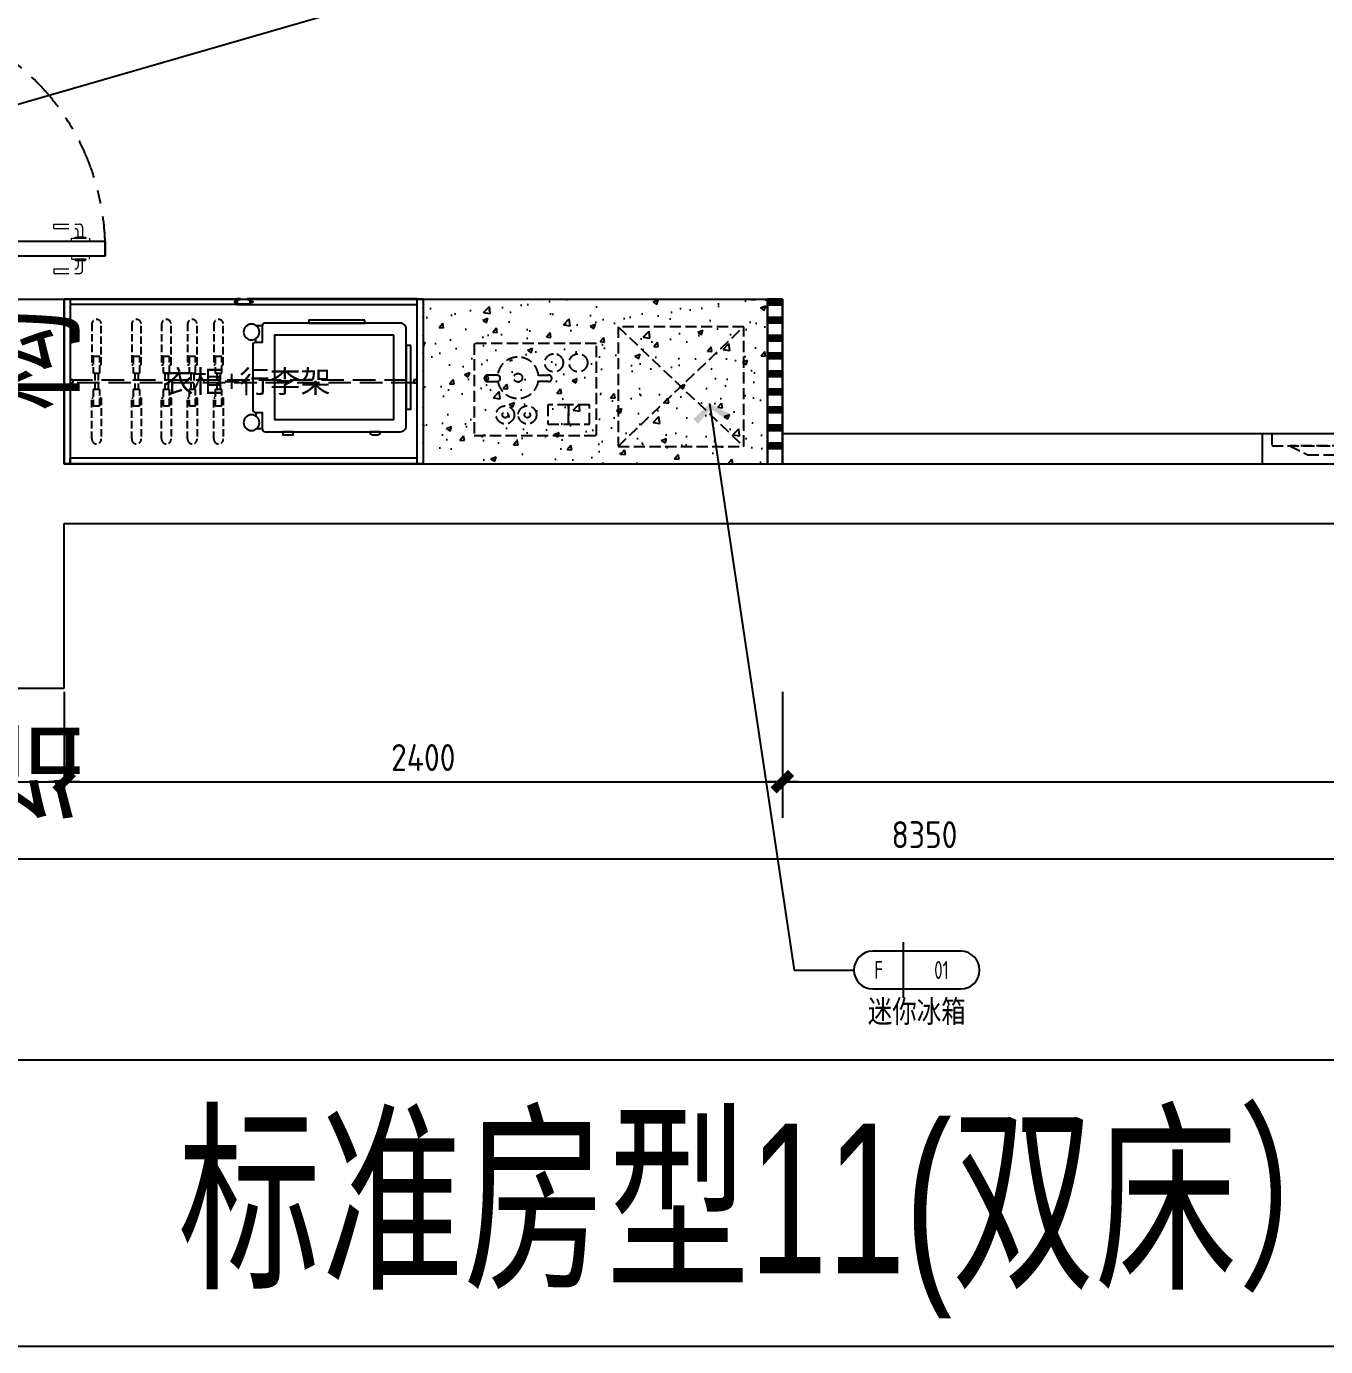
# Model space of a CAD drawing. Extents: x 220391 to 385981, y 332279 to 483868.
# Drawn here: x 259027 to 263369, y 443877 to 448288 of the extents above; entities that cross this region are included whole.
import ezdxf
from ezdxf.enums import TextEntityAlignment as Align

# ---------------------------------------------------------------- set-up
doc = ezdxf.new("R2010")
doc.units = 0
doc.header["$MEASUREMENT"] = 0
for name, pattern in [('DASH', [0.35, 0.25, -0.1]), ('DOM-虚线', [0.35, 0.25, -0.1]), ('DOM-门开启线', [0.666666, 0.333333, -0.111111, 0.111111, -0.111111]), ('家具平面底图$0$DASH', [0.35, 0.25, -0.1]), ('家具平面底图$0$DOM-虚线', [0.35, 0.25, -0.1])]:
    doc.linetypes.add(name, pattern=pattern)
for name, color, linetype in [('.', 252, 'Continuous'), ('0-索引文字', 50, 'Continuous'), ('A-门(0.18)-DOM', 60, 'Continuous'), ('A-门套(0.18)-DOM', 60, 'Continuous'), ('EL-造型看线-特细(0.07)-DOM', 8, 'Continuous'), ('F-固定家具(0.25)-DOM', 2, 'Continuous'), ('F-洁具-DOM', 1, 'Continuous'), ('F-活动家私(0.25)-DOM', 51, 'Continuous'), ('SH-文字', 50, 'Continuous'), ('墙体', 4, 'Continuous')]:
    doc.layers.add(name, color=color, linetype=linetype)
doc.styles.add('DOM-romans.shx', font='dim.shx')
doc.styles.add('HZ', font='txt', dxfattribs={"bigfont": 'hztxt'})
doc.styles.add('MtXpl_', font='')
doc.styles.add('st', font='', dxfattribs={"width": 0.7})
doc.styles.get('MtXpl_').set_extended_font_data('YouYuan')
doc.styles.get('st').set_extended_font_data('SimSun')
doc.dimstyles.new('DOM_DIM_1 80', dxfattribs={"dimscale": 60, "dimtxt": 1.5, "dimasz": 0.8, "dimexe": 2, "dimexo": 1.5, "dimgap": 0.6, "dimtad": 1, "dimdec": 0, "dimrnd": 5, "dimzin": 12, "dimdsep": 46, "dimtxsty": 'DOM-romans.shx', "dimblk": 'DOM_Dimension_Tick', "dimcen": 0.125, "dimclrd": 44, "dimclre": 44, "dimclrt": 50, "dimadec": 0, "dimazin": 0, "dimtfac": 1, "dimtdec": 0, "dimtix": 1, "dimtmove": 2, "dimatfit": 3, "dimldrblk": 'DOM_Leader_Arrow', "dimfxl": 0, "dimtvp": 1, "dimtolj": 1, "dimtzin": 0, "dimarcsym": 0})

# ---------------------------------------------------------------- blocks, each defined once
blk = doc.blocks.new('ehrhhh')
at = {"color": 0}
blk.add_line((292356.6, 467829.6), (315961.1, 467829.6), dxfattribs=at)
blk.add_lwpolyline([(292356.6, 474869.8), (315961.1, 474869.8), (315961.1, 466871.5), (292356.6, 466871.5)], close=True, dxfattribs=at)
blk = doc.blocks.new('家具平面底图$0$A$C24926126')
at = {"color": 250, "linetype": '家具平面底图$0$DOM-虚线', "ltscale": 100}
for p, q in [((-192.5, 15.9, 0.9), (-55, 15.9, 0.9)), ((-192.5, 15.9), (-55, 15.9)), ((-192.5, 15.9), (-55, 15.9)), ((-192.5, 15.9, 0.9), (-55, 15.9, 0.9)), ((-82.5, 11, 0.9), (-82.5, -11, 0.9)), ((-27.5, 11, 0.9), (-82.5, 11, 0.9)), ((-82.5, 11), (-82.5, -11)), ((-27.5, 11), (-82.5, 11)), ((-82.5, 11), (-82.5, -11)), ((-27.5, 11), (-82.5, 11)), ((-82.5, 11, 0.9), (-82.5, -11, 0.9)), ((-27.5, 11, 0.9), (-82.5, 11, 0.9)), ((-55, 15.9, 0.9), (-55, 11, 0.9)), ((-55, 15.9), (-55, 11)), ((-55, 15.9), (-55, 11)), ((-55, 15.9, 0.9), (-55, 11, 0.9)), ((-27.5, 5.5, 0.9), (-27.5, 11, 0.9)), ((-27.5, 5.5), (-27.5, 11)), ((-27.5, 5.5), (-27.5, 11)), ((-27.5, 5.5, 0.9), (-27.5, 11, 0.9)), ((-27.5, -5.5, 0.9), (-27.5, 5.5, 0.9)), ((-27.5, -5.5), (-27.5, 5.5)), ((27.5, 5.5), (-27.5, 5.5)), ((27.5, 5.5, 0.9), (-27.5, 5.5, 0.9)), ((-27.5, -5.5), (-27.5, 5.5)), ((27.5, 5.5), (-27.5, 5.5)), ((-27.5, -5.5, 0.9), (-27.5, 5.5, 0.9)), ((27.5, 5.5, 0.9), (-27.5, 5.5, 0.9)), ((82.5, 11, 0.9), (27.5, 11, 0.9)), ((82.5, 11), (27.5, 11)), ((27.5, 5.5), (27.5, 11)), ((27.5, 5.5, 0.9), (27.5, 11, 0.9)), ((27.5, 5.5), (27.5, 11)), ((27.5, 5.5, 0.9), (27.5, 11, 0.9)), ((27.5, 5.5), (27.5, -5.5)), ((27.5, 5.5, 0.9), (27.5, -5.5, 0.9)), ((27.5, 5.5), (27.5, -5.5)), ((27.5, 5.5, 0.9), (27.5, -5.5, 0.9)), ((55, 15.9, 0.9), (55, 11, 0.9)), ((192.5, 15.9, 0.9), (55, 15.9, 0.9)), ((55, 15.9), (55, 11)), ((192.5, 15.9), (55, 15.9)), ((82.5, -11, 0.9), (82.5, 11, 0.9)), ((82.5, -11), (82.5, 11)), ((-55, -15.8, 0.9), (-192.5, -15.8, 0.9)), ((-55, -15.8), (-192.5, -15.8)), ((-55, -15.8), (-192.5, -15.8)), ((-55, -15.8, 0.9), (-192.5, -15.8, 0.9)), ((-82.5, -11, 0.9), (-27.5, -11, 0.9)), ((-82.5, -11), (-27.5, -11)), ((-82.5, -11), (-27.5, -11)), ((-82.5, -11, 0.9), (-27.5, -11, 0.9)), ((-55, -11, 0.9), (-55, -15.8, 0.9)), ((-55, -11), (-55, -15.8)), ((-55, -11), (-55, -15.8)), ((-55, -11, 0.9), (-55, -15.8, 0.9)), ((-27.5, -11, 0.9), (-27.5, -5.5, 0.9)), ((-27.5, -11), (-27.5, -5.5)), ((27.5, -5.5), (-27.5, -5.5)), ((27.5, -5.5, 0.9), (-27.5, -5.5, 0.9)), ((-27.5, -11), (-27.5, -5.5)), ((27.5, -5.5), (-27.5, -5.5)), ((-27.5, -11, 0.9), (-27.5, -5.5, 0.9)), ((27.5, -5.5, 0.9), (-27.5, -5.5, 0.9)), ((27.5, -5.5), (27.5, -11)), ((27.5, -5.5, 0.9), (27.5, -11, 0.9)), ((27.5, -5.5), (27.5, -11)), ((27.5, -5.5, 0.9), (27.5, -11, 0.9)), ((27.5, -11, 0.9), (82.5, -11, 0.9)), ((27.5, -11), (82.5, -11)), ((55, -11, 0.9), (55, -15.8, 0.9)), ((55, -11), (55, -15.8)), ((55, -15.8, 0.9), (192.5, -15.8, 0.9)), ((55, -15.8), (192.5, -15.8))]:
    blk.add_line(p, q, dxfattribs=at)
blk.add_lwpolyline([(27.5, -11), (82.5, -11), (82.5, 11), (27.5, 11)], dxfattribs=at)
at = {"color": 250, "linetype": '家具平面底图$0$DOM-虚线', "ltscale": 100, "elevation": 0.9}
blk.add_lwpolyline([(27.5, -11), (82.5, -11), (82.5, 11), (27.5, 11)], dxfattribs=at)
at = {"color": 250, "linetype": '家具平面底图$0$DOM-虚线', "ltscale": 100}
blk.add_lwpolyline([(55, -11), (55, -15.8), (192.5, -15.8, 0.890447), (192.5, 15.9), (55, 15.9), (55, 11)], format="xyb", dxfattribs=at)
at = {"color": 250, "linetype": '家具平面底图$0$DOM-虚线', "ltscale": 100, "elevation": 0.9}
blk.add_lwpolyline([(55, -11), (55, -15.8), (192.5, -15.8, 0.890447), (192.5, 15.9), (55, 15.9), (55, 11)], format="xyb", dxfattribs=at)
at = {"color": 250, "linetype": '家具平面底图$0$DOM-虚线', "ltscale": 100}
for centre, start, end in [((-193.2, 0, 0.9), 87.4952, 272.5048), ((-193.2, 0), 87.4952, 272.5048), ((-193.2, 0), 87.4952, 272.5048), ((-193.2, 0, 0.9), 87.4952, 272.5048), ((190.7, 0, 0.9), 276.6333, 83.3667), ((190.7, 0), 276.6333, 83.3667)]:
    blk.add_arc(centre, 15.9, start, end, dxfattribs=at)
blk = doc.blocks.new('A$Ca7f8b2b1')
at = {"color": 8}
for p, q in [((-31.4, 171.6), (-12.9, 171.6)), ((-10, 117), (-10, 128.9)), ((-10, -117), (-10, -128.9)), ((-31.4, -171.6), (-12.9, -171.6))]:
    blk.add_line(p, q, dxfattribs=at)
for points in [[(0, 107), (0, -107, -0.414214), (-10, -117), (-31.4, -117), (-31.4, -171.6, -0.414214), (-41.4, -181.6), (-493.1, -181.6, -0.414214), (-513.1, -161.6), (-513.1, 161.6, -0.414214), (-493.1, 181.6), (-41.4, 181.6, -0.414214), (-31.4, 171.6), (-31.4, 117), (-10, 117, -0.414214)], [(-426.3, -181.6), (-391.6, -181.6), (-391.6, -182.6, -0.414214), (-401.6, -192.6), (-416.3, -192.6, -0.414214), (-426.3, -182.6)]]:
    blk.add_lwpolyline(points, format="xyb", close=True, dxfattribs=at)
for points in [[(-374.4, 191.4), (-187.8, 191.4), (-187.8, 181.6), (-374.4, 181.6)], [(-471.2, 141), (-72.5, 141), (-72.5, -141.1), (-471.2, -141.1)], [(-527.9, 106.1), (-513.1, 106.1), (-513.1, -106.1), (-527.9, -106.1)], [(-135.5, -181.6), (-100.8, -181.6), (-100.8, -192.6), (-135.5, -192.6)]]:
    blk.add_lwpolyline(points, close=True, dxfattribs=at)
for centre in [(4, 151.3), (4, -151.3)]:
    blk.add_circle(centre, 26.4, dxfattribs=at)
blk = doc.blocks.new('GFAGA')
at = {"layer": 'F-活动家私(0.25)-DOM', "color": 1, "linetype": 'DOM-虚线', "ltscale": 150}
for p, q in [((-420, 0), (0, 400)), ((-420, 400), (0, 0))]:
    blk.add_line(p, q, dxfattribs=at)
blk.add_lwpolyline([(-420, 0), (0, 0), (0, 400), (-420, 400)], close=True, dxfattribs=at)
blk = doc.blocks.new('A$Ce5e56844')
at = {"layer": 'A-门(0.18)-DOM'}
h = blk.add_hatch(dxfattribs=at)
h.set_pattern_fill('ANSI37', color=250, scale=8.333333, angle=270, style=0)
h.set_pattern_definition([(315, (42530.9236, 241286.5118), (0.7365695637, 0.7365695637), []), (45, (42530.9236, 241286.5118), (-0.7365695637, 0.7365695637), [])])
edge = h.paths.add_edge_path()
edge.add_line((-53.6, 863.9), (-54.5, 863.9))
edge.add_line((-54.5, 863.9), (-53.6, 864.8))
edge.add_arc((-53.8, 865), 0.208, 315, 495)
edge.add_line((-53.9, 865.1), (-55.1, 863.9))
edge.add_line((-55.1, 863.9), (-55.8, 863.9))
edge.add_line((-55.8, 863.9), (-54.9, 864.8))
edge.add_arc((-55, 865), 0.208, 315, 495)
edge.add_line((-55.2, 865.1), (-56.4, 863.9))
edge.add_line((-56.4, 863.9), (-57, 863.9))
edge.add_line((-57, 863.9), (-56.1, 864.8))
edge.add_arc((-56.3, 865), 0.208, 315, 495)
edge.add_line((-56.4, 865.1), (-57.6, 863.9))
edge.add_line((-57.6, 863.9), (-57.8, 863.9))
edge.add_line((-57.8, 863.9), (-57.8, 863.1))
edge.add_line((-57.8, 863.1), (-57.6, 863.1))
edge.add_line((-57.6, 863.1), (-56.4, 861.9))
edge.add_arc((-56.3, 862.1), 0.208, 225, 302.0278)
edge.add_arc((-56.3, 862.1), 0.208, 302.0278, 374.0362)
edge.add_arc((-56.3, 862.1), 0.208, 374.0362, 405)
edge.add_line((-56.1, 862.2), (-57, 863.1))
edge.add_line((-57, 863.1), (-56.4, 863.1))
edge.add_line((-56.4, 863.1), (-55.2, 861.9))
edge.add_arc((-55, 862.1), 0.208, 225, 302.0278)
edge.add_arc((-55, 862.1), 0.208, 302.0278, 374.0362)
edge.add_arc((-55, 862.1), 0.208, 374.0362, 405)
edge.add_line((-54.9, 862.2), (-55.8, 863.1))
edge.add_line((-55.8, 863.1), (-55.1, 863.1))
edge.add_line((-55.1, 863.1), (-53.9, 861.9))
edge.add_arc((-53.8, 862.1), 0.208, 225, 302.0278)
edge.add_arc((-53.8, 862.1), 0.208, 302.0278, 374.0362)
edge.add_arc((-53.8, 862.1), 0.208, 374.0362, 405)
edge.add_line((-53.6, 862.2), (-54.5, 863.1))
edge.add_line((-54.5, 863.1), (-53.6, 863.1))
edge.add_arc((-51.1, 863.5), 2.5, 189.5941, 530.4059)
edge = h.paths.add_edge_path(flags=16)
edge.add_arc((-51.1, 863.5), 1.67, 90, 450)
h = blk.add_hatch(dxfattribs=at)
h.set_pattern_fill('ANSI37', color=250, scale=8.333333, angle=270, style=0)
h.set_pattern_definition([(315, (42530.7728, 241336.4895), (0.7365695637, 0.7365695637), []), (45, (42530.7728, 241336.4895), (-0.7365695637, 0.7365695637), [])])
edge = h.paths.add_edge_path()
edge.add_line((-53.8, 36.1), (-54.7, 36.1))
edge.add_line((-54.7, 36.1), (-53.8, 35.2))
edge.add_arc((-53.9, 35.1), 0.208, -135, 45, ccw=False)
edge.add_line((-54.1, 34.9), (-55.3, 36.1))
edge.add_line((-55.3, 36.1), (-55.9, 36.1))
edge.add_line((-55.9, 36.1), (-55, 35.2))
edge.add_arc((-55.2, 35.1), 0.208, -135, 45, ccw=False)
edge.add_line((-55.3, 34.9), (-56.5, 36.1))
edge.add_line((-56.5, 36.1), (-57.2, 36.1))
edge.add_line((-57.2, 36.1), (-56.3, 35.2))
edge.add_arc((-56.4, 35.1), 0.208, -135, 45, ccw=False)
edge.add_line((-56.6, 34.9), (-57.8, 36.1))
edge.add_line((-57.8, 36.1), (-58, 36.1))
edge.add_line((-58, 36.1), (-58, 36.9))
edge.add_line((-58, 36.9), (-57.8, 36.9))
edge.add_line((-57.8, 36.9), (-56.6, 38.1))
edge.add_arc((-56.4, 37.9), 0.208, 57.9722, 135, ccw=False)
edge.add_arc((-56.4, 37.9), 0.208, -14.0362, 57.9722, ccw=False)
edge.add_arc((-56.4, 37.9), 0.208, -45, -14.0362, ccw=False)
edge.add_line((-56.3, 37.8), (-57.2, 36.9))
edge.add_line((-57.2, 36.9), (-56.5, 36.9))
edge.add_line((-56.5, 36.9), (-55.3, 38.1))
edge.add_arc((-55.2, 37.9), 0.208, 57.9722, 135, ccw=False)
edge.add_arc((-55.2, 37.9), 0.208, -14.0362, 57.9722, ccw=False)
edge.add_arc((-55.2, 37.9), 0.208, -45, -14.0362, ccw=False)
edge.add_line((-55, 37.8), (-55.9, 36.9))
edge.add_line((-55.9, 36.9), (-55.3, 36.9))
edge.add_line((-55.3, 36.9), (-54.1, 38.1))
edge.add_arc((-53.9, 37.9), 0.208, 57.9722, 135, ccw=False)
edge.add_arc((-53.9, 37.9), 0.208, -14.0362, 57.9722, ccw=False)
edge.add_arc((-53.9, 37.9), 0.208, -45, -14.0362, ccw=False)
edge.add_line((-53.8, 37.8), (-54.7, 36.9))
edge.add_line((-54.7, 36.9), (-53.8, 36.9))
edge.add_arc((-51.3, 36.5), 2.5, -170.4059, 170.4059, ccw=False)
edge = h.paths.add_edge_path(flags=16)
edge.add_arc((-51.3, 36.5), 1.67, -90, 270, ccw=False)
at = {"layer": 'A-门(0.18)-DOM', "color": 250}
for p, q in [((-57.8, 863.9), (-57.8, 863.1)), ((-57.6, 863.9), (-57.8, 863.9)), ((-57.6, 863.1), (-57.8, 863.1)), ((-57.6, 863.9), (-56.4, 865.1)), ((-57.6, 863.1), (-56.4, 861.9)), ((-57, 863.9), (-56.1, 864.8)), ((-56.4, 863.9), (-57, 863.9)), ((-57, 863.1), (-56.1, 862.2)), ((-56.4, 863.1), (-57, 863.1)), ((-56.4, 863.9), (-55.2, 865.1)), ((-56.4, 863.1), (-55.2, 861.9)), ((-55.8, 863.9), (-54.9, 864.8)), ((-55.1, 863.9), (-55.8, 863.9)), ((-55.8, 863.1), (-54.9, 862.2)), ((-55.1, 863.1), (-55.8, 863.1)), ((-55.1, 863.9), (-53.9, 865.1)), ((-55.1, 863.1), (-53.9, 861.9)), ((-54.5, 863.9), (-53.6, 864.8)), ((-53.6, 863.9, 0), (-54.5, 863.9)), ((-53.6, 863.1, 0), (-54.5, 863.1)), ((-54.5, 863.1), (-53.6, 862.2)), ((6.5, 45.5, 0), (6.5, 27.5, 0)), ((8, 82.5), (8, 42.3)), ((10, 82.5), (8, 82.5)), ((10, 77.5), (8, 76.5)), ((10, 71.5), (8, 72.5)), ((10, 65.4), (8, 64.4)), ((10, 59.4), (8, 60.4)), ((10, 82.5), (10, 41.4)), ((-58, 36.1), (-58, 36.9)), ((-57.8, 36.9), (-58, 36.9)), ((-57.8, 36.1), (-58, 36.1)), ((-57.8, 36.9), (-56.6, 38.1)), ((-57.8, 36.1), (-56.6, 34.9)), ((-57.2, 36.9), (-56.3, 37.8)), ((-56.5, 36.9), (-57.2, 36.9)), ((-57.2, 36.1), (-56.3, 35.2)), ((-56.5, 36.1), (-57.2, 36.1)), ((-56.5, 36.9), (-55.3, 38.1)), ((-56.5, 36.1), (-55.3, 34.9)), ((-55.9, 36.9), (-55, 37.8)), ((-55.3, 36.9), (-55.9, 36.9)), ((-55.3, 36.1), (-55.9, 36.1)), ((-55.9, 36.1), (-55, 35.2)), ((-55.3, 36.9), (-54.1, 38.1)), ((-55.3, 36.1), (-54.1, 34.9)), ((-54.7, 36.9), (-53.8, 37.8)), ((-53.8, 36.9, 0), (-54.7, 36.9)), ((-53.8, 36.1, 0), (-54.7, 36.1)), ((-54.7, 36.1), (-53.8, 35.2)), ((-39.5, 35), (0.7, 35)), ((-39.5, 35), (-39.5, 33)), ((-39.5, 33), (1.6, 33)), ((-34.5, 33), (-33.5, 35)), ((-28.5, 33), (-29.5, 35)), ((-22.4, 33), (-21.4, 35)), ((-16.4, 33), (-17.4, 35)), ((15.5, 36.5, 0), (-2.5, 36.5, 0)), ((0, 33), (0, 35)), ((8, 43), (10, 43))]:
    blk.add_line(p, q, dxfattribs=at)
at = {"layer": 'A-门(0.18)-DOM', "color": 8, "linetype": 'DASH', "lineweight": 9, "ltscale": 200}
for p, q in [((665.4, 135.4), (665.4, 150.2)), ((665.4, 150.2), (751.6, 150.2)), ((665.4, 135.4), (736.9, 135.4)), ((761.6, 140.2), (761.6, 135.4)), ((761.6, 140.2), (761.6, 106.6)), ((746.9, 106.6), (746.9, 125.4)), ((761.6, 106.6), (746.9, 106.6)), ((665.4, 0.6), (665.4, -14.2)), ((665.4, 0.6), (736.9, 0.6)), ((761.6, 29.4), (746.9, 29.4)), ((746.9, 29.4), (746.9, 10.6)), ((761.6, -4.2), (761.6, 29.4)), ((761.6, -4.2), (761.6, 0.6)), ((665.4, -14.2), (751.6, -14.2))]:
    blk.add_line(p, q, dxfattribs=at)
at = {"layer": 'A-门(0.18)-DOM', "color": 8, "linetype": 'DASH', "lineweight": 9, "ltscale": 100}
for p, q in [((433, 94.2), (435.8, 96.4)), ((433, 94.2), (433, 93)), ((433, 94.2), (457, 94.2)), ((433, 93), (457, 93)), ((435.8, 96.4), (454.2, 96.4)), ((435.8, 88.9), (435.8, 93)), ((435.8, 88.9), (454.2, 88.9)), ((439, 88.9), (439, 81)), ((451, 88.9), (451, 81)), ((454.2, 96.4), (457, 94.2)), ((454.2, 88.9), (454.2, 93)), ((457, 94.2), (457, 93)), ((435.8, 81), (435.8, 43)), ((435.8, 81), (454.2, 81)), ((454.2, 81), (454.2, 43)), ((433, 43), (457, 43)), ((433, 40.6), (433, 43)), ((433, 40.6), (457, 40.6)), ((457, 40.6), (457, 43))]:
    blk.add_line(p, q, dxfattribs=at)
at = {"layer": 'A-门(0.18)-DOM', "color": 1}
blk.add_lwpolyline([(837, 43), (8, 43), (8, 93), (837, 93)], close=True, dxfattribs=at)
at = {"layer": 'A-门(0.18)-DOM', "color": 8, "linetype": 'DASH', "lineweight": 9, "ltscale": 200}
for points in [[(785, 93), (725, 93), (725, 103), (785, 103)], [(771.2, 103), (736.8, 103), (736.8, 106.6), (771.2, 106.6)], [(785, 43), (725, 43), (725, 33), (785, 33)], [(771.2, 33), (736.8, 33), (736.8, 29.4), (771.2, 29.4)]]:
    blk.add_lwpolyline(points, close=True, dxfattribs=at)
at = {"layer": 'A-门(0.18)-DOM', "color": 250}
for centre, radius in [((-51.1, 863.5, 0), 1.67), ((-51.3, 36.5, 0), 1.67), ((6.5, 36.5), 6), ((6.5, 36.5), 5)]:
    blk.add_circle(centre, radius, dxfattribs=at)
for centre, radius, start, end in [((-56.3, 865), 0.208, 315, 135), ((-56.3, 862.1), 0.208, 225, 45), ((-55, 865), 0.208, 315, 135), ((-55, 862.1), 0.208, 225, 45), ((-53.8, 865), 0.208, 315, 135), ((-53.8, 862.1), 0.208, 225, 45), ((-51.1, 863.5, 0), 2.5, 189.5941, 170.4059), ((-56.4, 37.9), 0.208, 315, 135), ((-56.4, 35.1), 0.208, 225, 45), ((-55.2, 37.9), 0.208, 315, 135), ((-55.2, 35.1), 0.208, 225, 45), ((-53.9, 37.9), 0.208, 315, 135), ((-53.9, 35.1), 0.208, 225, 45), ((-51.3, 36.5, 0), 2.5, 189.5941, 170.4059)]:
    blk.add_arc(centre, radius, start, end, dxfattribs=at)
at = {"layer": 'A-门(0.18)-DOM', "color": 250, "linetype": 'DOM-门开启线', "ltscale": 400}
blk.add_arc((40.8, 66.5, 0), 796.6, 358.3103, 92.9233, dxfattribs=at)
at = {"layer": 'A-门(0.18)-DOM', "color": 8, "linetype": 'DASH', "lineweight": 9, "ltscale": 200}
for centre, start, end in [((736.9, 125.4), 0, 90), ((751.6, 140.2), 0, 90), ((736.9, 10.6), 270, 0), ((751.6, -4.2), 270, 0)]:
    blk.add_arc(centre, 10, start, end, dxfattribs=at)
at = {"layer": 'A-门套(0.18)-DOM', "color": 1}
for points in [[(0.2, 900), (0.2, 865), (-57.8, 865), (-57.8, 865), (-57.8, 865), (-57.8, 862), (-52.8, 862), (-52.8, 850), (-199.8, 850), (-199.8, 900), (-179.8, 900)], [(0, 0), (0, 35), (-58, 35), (-58, 35), (-58, 35), (-58, 38), (-53, 38), (-53, 50), (-200, 50), (-200, 0), (-180, 0)]]:
    blk.add_lwpolyline(points, dxfattribs=at)
blk = doc.blocks.new('dfsgdgfaag')
at = {"layer": 'EL-造型看线-特细(0.07)-DOM', "color": 250, "linetype": 'DOM-虚线', "ltscale": 80}
for p, q in [((-158.7, -6), (158.2, -30)), ((-158.2, 0), (158.7, -24))]:
    blk.add_line(p, q, dxfattribs=at)
for points in [[(-250, -6), (250, -6), (250, 0), (-250, 0)], [(250, -30), (-250, -30), (-250, -24), (250, -24)]]:
    blk.add_lwpolyline(points, close=True, dxfattribs=at)
for centre, radius in [((-158.4, -3), 5), ((-158.4, -3), 3), ((158.4, -27), 5), ((158.4, -27), 3)]:
    blk.add_circle(centre, radius, dxfattribs=at)
blk = doc.blocks.new('A$Cb127100c')
at = {"layer": 'F-固定家具(0.25)-DOM', "color": 8, "linetype": 'DOM-虚线', "ltscale": 150}
for q in [(-204.8, 226.9), (204.8, 226.9)]:
    blk.add_line((0, 0), q, dxfattribs=at)
for points in [[(-464.5, 0), (464.5, 0), (464.5, -40), (-464.5, -40)], [(-404.5, -40), (404.5, -40), (344.5, -70), (-344.5, -70)]]:
    blk.add_lwpolyline(points, close=True, dxfattribs=at)
at = {"layer": 'EL-造型看线-特细(0.07)-DOM', "color": 250, "rotation": 180}
blk.add_blockref('dfsgdgfaag', (0, -100), dxfattribs=at)
blk = doc.blocks.new('DOM_Dimension_Tick')
at = {"color": 0, "linetype": 'ByBlock'}
for p, q in [((-1.091, 0), (0, 0)), ((0, 0), (1.091, 0))]:
    blk.add_line(p, q, dxfattribs=at)
at = {"color": 0, "linetype": 'Continuous', "const_width": 0.608}
blk.add_lwpolyline([(-0.61, -0.61), (0.61, 0.61)], dxfattribs=at)
blk = doc.blocks.new('*D947')
at = {"color": 44, "lineweight": -2, "transparency": 16777216}
for p, q in [((257766.8, 447376.5), (257346.8, 447376.5)), ((257466.8, 447328.5), (257466.8, 446874.5)), ((257766.8, 446826.5), (257346.8, 446826.5))]:
    blk.add_line(p, q, dxfattribs=at)
at = {"layer": 'Defpoints', "color": 0, "transparency": 16777216}
for p in [(258453.5, 447376.5), (257466.8, 446826.5), (259153.5, 446826.5)]:
    blk.add_point(p, dxfattribs=at)
at = {"color": 44, "lineweight": -2, "transparency": 16777216, "xscale": 48, "yscale": 48, "zscale": 48}
for p, rotation in [((257466.8, 447376.5), 90), ((257466.8, 446826.5), 270)]:
    blk.add_blockref('DOM_Dimension_Tick', p, dxfattribs=dict(at, rotation=rotation))
at = {"color": 50, "transparency": 16777216, "insert": (257385.8, 447101.5), "char_height": 90, "attachment_point": 5, "rotation": 90, "style": 'DOM-romans.shx'}
blk.add_mtext('\\A1;550', dxfattribs=at)
blk = doc.blocks.new('DOM_Leader_Arrow')
at = {"color": 0, "linetype": 'ByBlock'}
blk.add_line((0, 0), (-1.5, 0), dxfattribs=at)
for points in [[(-1.288, 1.003), (-0.895, 1.278), (-0.36, 0), (0, 0)], [(-1.288, -1.003), (-0.895, -1.278), (-0.36, 0), (0, 0)]]:
    blk.add_solid(points, dxfattribs=at)
blk = doc.blocks.new('*D924')
at = {"color": 44, "lineweight": -2, "transparency": 16777216}
for p, q in [((258453.5, 446063.7), (258453.5, 445643.7)), ((259153.5, 446063.7), (259153.5, 445643.7)), ((258501.5, 445763.7), (259105.5, 445763.7))]:
    blk.add_line(p, q, dxfattribs=at)
at = {"layer": 'Defpoints', "color": 0, "transparency": 16777216}
for p in [(258453.5, 448597.9), (259153.5, 447497.9), (259153.5, 445763.7)]:
    blk.add_point(p, dxfattribs=at)
at = {"color": 44, "lineweight": -2, "transparency": 16777216, "xscale": 48, "yscale": 48, "zscale": 48, "rotation": 180}
blk.add_blockref('DOM_Dimension_Tick', (258453.5, 445763.7), dxfattribs=at)
at = {"color": 44, "lineweight": -2, "transparency": 16777216, "xscale": 48, "yscale": 48, "zscale": 48}
blk.add_blockref('DOM_Dimension_Tick', (259153.5, 445763.7), dxfattribs=at)
at = {"color": 50, "transparency": 16777216, "insert": (258803.5, 445844.7), "char_height": 90, "attachment_point": 5, "style": 'DOM-romans.shx'}
blk.add_mtext('\\A1;700', dxfattribs=at)
blk = doc.blocks.new('*D925')
at = {"color": 44, "lineweight": -2, "transparency": 16777216}
for p, q in [((259153.5, 446063.7), (259153.5, 445643.7)), ((261553.5, 446063.7), (261553.5, 445643.7)), ((259201.5, 445763.7), (261505.5, 445763.7))]:
    blk.add_line(p, q, dxfattribs=at)
at = {"layer": 'Defpoints', "color": 0, "transparency": 16777216}
for p in [(259153.5, 447497.9), (261553.5, 447497.9), (261553.5, 445763.7)]:
    blk.add_point(p, dxfattribs=at)
at = {"color": 44, "lineweight": -2, "transparency": 16777216, "xscale": 48, "yscale": 48, "zscale": 48, "rotation": 180}
blk.add_blockref('DOM_Dimension_Tick', (259153.5, 445763.7), dxfattribs=at)
at = {"color": 44, "lineweight": -2, "transparency": 16777216, "xscale": 48, "yscale": 48, "zscale": 48}
blk.add_blockref('DOM_Dimension_Tick', (261553.5, 445763.7), dxfattribs=at)
at = {"color": 50, "transparency": 16777216, "insert": (260353.5, 445844.7), "char_height": 90, "attachment_point": 5, "style": 'DOM-romans.shx'}
blk.add_mtext('\\A1;2400', dxfattribs=at)
blk = doc.blocks.new('*D926')
at = {"color": 44, "lineweight": -2, "transparency": 16777216}
for p, q in [((261553.5, 446063.7), (261553.5, 445643.7)), ((266203.5, 446063.7), (266203.5, 445643.7)), ((261601.5, 445763.7), (266155.5, 445763.7))]:
    blk.add_line(p, q, dxfattribs=at)
at = {"layer": 'Defpoints', "color": 0, "transparency": 16777216}
for p in [(261553.5, 447497.9), (266203.5, 446947.9), (266203.5, 445763.7)]:
    blk.add_point(p, dxfattribs=at)
at = {"color": 44, "lineweight": -2, "transparency": 16777216, "xscale": 48, "yscale": 48, "zscale": 48, "rotation": 180}
blk.add_blockref('DOM_Dimension_Tick', (261553.5, 445763.7), dxfattribs=at)
at = {"color": 44, "lineweight": -2, "transparency": 16777216, "xscale": 48, "yscale": 48, "zscale": 48}
blk.add_blockref('DOM_Dimension_Tick', (266203.5, 445763.7), dxfattribs=at)
at = {"color": 50, "transparency": 16777216, "insert": (263878.5, 445844.7), "char_height": 90, "attachment_point": 5, "style": 'DOM-romans.shx'}
blk.add_mtext('\\A1;4650', dxfattribs=at)
blk = doc.blocks.new('*D927')
at = {"color": 44, "lineweight": -2, "transparency": 16777216}
for p, q in [((266203.5, 445806), (266203.5, 445386)), ((257853.5, 445763.7), (257853.5, 445386)), ((257901.5, 445506), (266155.5, 445506))]:
    blk.add_line(p, q, dxfattribs=at)
at = {"layer": 'Defpoints', "color": 0, "transparency": 16777216}
for p in [(266203.5, 446826.5), (257853.5, 445853.7), (266203.5, 445506)]:
    blk.add_point(p, dxfattribs=at)
at = {"color": 44, "lineweight": -2, "transparency": 16777216, "xscale": 48, "yscale": 48, "zscale": 48, "rotation": 180}
blk.add_blockref('DOM_Dimension_Tick', (257853.5, 445506), dxfattribs=at)
at = {"color": 44, "lineweight": -2, "transparency": 16777216, "xscale": 48, "yscale": 48, "zscale": 48}
blk.add_blockref('DOM_Dimension_Tick', (266203.5, 445506), dxfattribs=at)
at = {"color": 50, "transparency": 16777216, "insert": (262028.5, 445587), "char_height": 90, "attachment_point": 5, "style": 'DOM-romans.shx'}
blk.add_mtext('\\A1;8350', dxfattribs=at)
blk = doc.blocks.new('DOM-立面家具标注符号-002')
blk.add_line((0, 3.1), (0, -3.1))
at = {"color": 150}
blk.add_lwpolyline([(-3.4, 2.1, 1), (-3.4, -2.1), (6.4, -2.1, 1), (6.4, 2.1)], format="xyb", close=True, dxfattribs=at)
at = {"style": 'st', "width": 0.8, "flags": 4}
blk.add_attdef('ITEM6', text='', height=2.5, dxfattribs=at).set_placement((-6, 0), align=Align.MIDDLE_RIGHT)
at = {"style": 'DOM-romans.shx', "width": 0.8}
for tag, flags, p in [('NUM1', 12, (-2.75, 0)), ('NUM2', 4, (4.25, 0)), ('NUM4', 4, (1.5, -4.6)), ('NUM5', 4, (1.5, -7.6))]:
    blk.add_attdef(tag, text='', height=2, dxfattribs=dict(at, flags=flags)).set_placement(p, align=Align.MIDDLE)
at = {"style": 'st', "width": 0.8, "flags": 4}
blk.add_attdef('NUM3', text='', height=2.5, dxfattribs=at).set_placement((9, 0), align=Align.MIDDLE_LEFT)
blk.add_attdef('NUM7', text='', height=2.5, dxfattribs=at).set_placement((1.5, -10.85), align=Align.MIDDLE_CENTER)

msp = doc.modelspace()

# ---------------------------------------------------------------- hatches: boundary and pattern name
at = {"layer": '.', "ltscale": 0.025}
h = msp.add_hatch(color=250, dxfattribs=at)
h.dxf.hatch_style = 1
edge = h.paths.add_edge_path()
edge.add_line((259727.1, 447366.5), (259729.2, 447365.9))
edge.add_arc((259729.3, 447365.9), 0.1, 252.175, 360)
edge.add_line((259729.4, 447365.9), (259729.4, 447366.5))
edge.add_line((259729.4, 447366.5), (259731.1, 447366.5))
edge.add_line((259731.1, 447366.5), (259731.1, 447358.8))
edge.add_line((259731.1, 447358.8), (259731.1, 447366.5))
edge.add_line((259731.1, 447366.5), (259731.1, 447358.8))
edge.add_line((259731.1, 447358.8), (259730.3, 447358.8))
edge.add_arc((259730.3, 447358.7), 0.1, 449.3037, 540)
edge.add_line((259730.2, 447358.7), (259730.2, 447358.5))
edge.add_arc((259730.5, 447358.5), 0.25, 540, 630)
edge.add_line((259730.5, 447358.3), (259732.3, 447358.3))
edge.add_arc((259732.3, 447358.5), 0.25, 270, 311.8702)
edge.add_arc((259732.6, 447358.2), 0.25, 450, 491.8702, ccw=False)
edge.add_line((259732.6, 447358.4), (259741.9, 447358.4))
edge.add_arc((259741.9, 447358.9), 0.5, 270, 360)
edge.add_line((259742.4, 447358.9), (259742.4, 447359.2))
edge.add_arc((259741.9, 447359.2), 0.5, 360, 450)
edge.add_line((259741.9, 447359.7), (259732.5, 447359.7))
edge.add_line((259732.5, 447359.7), (259732.5, 447360.6))
edge.add_line((259732.5, 447360.6), (259732.4, 447360.7))
edge.add_line((259732.4, 447360.7), (259732.4, 447369.3))
edge.add_arc((259735.4, 447369.3), 3, 524.6049, 540, ccw=False)
edge.add_arc((259740.9, 447367.8), 8.73, 482.8783, 524.6049, ccw=False)
edge.add_arc((259737.8, 447372.6), 3, 450, 482.8783, ccw=False)
edge.add_line((259737.8, 447375.6), (259741.9, 447375.6))
edge.add_arc((259741.9, 447376.1), 0.5, 270, 360)
edge.add_line((259742.4, 447376.1), (259742.4, 447376.5))
edge.add_arc((259741.9, 447376.5), 0.5, 360, 450)
edge.add_line((259741.9, 447377), (259733.7, 447377))
edge.add_arc((259733.7, 447377.5), 0.5, 245.6127, 270, ccw=False)
edge.add_line((259733.4, 447377.1), (259733.4, 447377.1))
edge.add_arc((259733.2, 447376.7), 0.5, 425.6127, 450)
edge.add_line((259733.2, 447377.2), (259730.5, 447377.2))
edge.add_arc((259730.5, 447376.9), 0.25, 450, 540)
edge.add_line((259730.2, 447376.9), (259730.2, 447376.9))
edge.add_arc((259730.3, 447376.9), 0.1, 180, 270)
edge.add_line((259730.3, 447376.8), (259731.1, 447376.8))
edge.add_line((259731.1, 447376.8), (259731.1, 447367.5))
edge.add_line((259731.1, 447367.5), (259729.4, 447367.5))
edge.add_line((259729.4, 447367.5), (259729.4, 447368.1))
edge.add_arc((259729.3, 447368.1), 0.1, 360, 467.825)
edge.add_line((259729.2, 447368.2), (259727.1, 447367.5))
edge.add_line((259727.1, 447367.5), (259727.1, 447368.1))
edge.add_arc((259727, 447368.1), 0.1, 360, 467.825)
edge.add_line((259727, 447368.2), (259724.8, 447367.5))
edge.add_line((259724.8, 447367.5), (259724.8, 447368.1))
edge.add_arc((259724.7, 447368.1), 0.1, 360, 467.825)
edge.add_line((259724.7, 447368.2), (259722.6, 447367.5))
edge.add_arc((259722.7, 447367.4), 0.1, 467.825, 540)
edge.add_line((259722.6, 447367.4), (259722.6, 447366.6))
edge.add_arc((259722.7, 447366.6), 0.1, 180, 252.175)
edge.add_line((259722.6, 447366.5), (259724.7, 447365.9))
edge.add_arc((259724.7, 447365.9), 0.1, 252.175, 360)
edge.add_line((259724.8, 447365.9), (259724.8, 447366.5))
edge.add_line((259724.8, 447366.5), (259727, 447365.9))
edge.add_arc((259727, 447365.9), 0.1, 252.175, 360)
edge.add_line((259727.1, 447365.9), (259727.1, 447366.5))
h = msp.add_hatch(color=250, dxfattribs=at)
h.dxf.hatch_style = 1
edge = h.paths.add_edge_path()
edge.add_arc((259784, 447367.4), 0.1, 360, 432.175)
edge.add_line((259784, 447367.5), (259782, 447368.2))
edge.add_arc((259781.9, 447368.1), 0.1, 432.175, 540)
edge.add_line((259781.8, 447368.1), (259781.8, 447367.5))
edge.add_line((259781.8, 447367.5), (259779.7, 447368.2))
edge.add_arc((259779.7, 447368.1), 0.1, 432.175, 540)
edge.add_line((259779.6, 447368.1), (259779.6, 447367.5))
edge.add_line((259779.6, 447367.5), (259777.4, 447368.2))
edge.add_arc((259777.4, 447368.1), 0.1, 432.175, 540)
edge.add_line((259777.3, 447368.1), (259777.3, 447367.5))
edge.add_line((259777.3, 447367.5), (259775.6, 447367.5))
edge.add_line((259775.6, 447367.5), (259775.6, 447376.8))
edge.add_line((259775.6, 447376.8), (259776.3, 447376.8))
edge.add_arc((259776.3, 447376.9), 0.1, 270, 360)
edge.add_line((259776.4, 447376.9), (259776.4, 447376.9))
edge.add_arc((259776.2, 447376.9), 0.25, 360, 450)
edge.add_line((259776.2, 447377.2), (259773.5, 447377.2))
edge.add_arc((259773.5, 447376.7), 0.5, 450, 474.3873)
edge.add_line((259773.3, 447377.1), (259773.2, 447377.1))
edge.add_arc((259773, 447377.5), 0.5, 270, 294.3873, ccw=False)
edge.add_line((259773, 447377), (259765.8, 447377))
edge.add_arc((259765.8, 447376.5), 0.5, 450, 540)
edge.add_line((259765.3, 447376.5), (259765.3, 447376.1))
edge.add_arc((259765.8, 447376.1), 0.5, 540, 630)
edge.add_line((259765.8, 447375.6), (259768.8, 447375.6))
edge.add_arc((259768.8, 447372.6), 3, 417.1217, 450, ccw=False)
edge.add_arc((259765.7, 447367.8), 8.73, 375.3951, 417.1217, ccw=False)
edge.add_arc((259771.2, 447369.3), 3, 360, 375.3951, ccw=False)
edge.add_line((259774.2, 447369.3), (259774.2, 447360.7))
edge.add_line((259774.2, 447360.7), (259774.2, 447360.6))
edge.add_line((259774.2, 447360.6), (259774.2, 447359.7))
edge.add_line((259774.2, 447359.7), (259744.4, 447359.7))
edge.add_arc((259744.4, 447359.2), 0.5, 450, 540)
edge.add_line((259743.9, 447359.2), (259743.9, 447358.9))
edge.add_arc((259744.4, 447358.9), 0.5, 540, 630)
edge.add_line((259744.4, 447358.4), (259774.1, 447358.4))
edge.add_arc((259774.1, 447358.2), 0.25, 408.1298, 450, ccw=False)
edge.add_arc((259774.4, 447358.5), 0.25, 228.1298, 270)
edge.add_line((259774.4, 447358.3), (259776.2, 447358.3))
edge.add_arc((259776.2, 447358.5), 0.25, 270, 360)
edge.add_line((259776.4, 447358.5), (259776.4, 447358.7))
edge.add_arc((259776.3, 447358.7), 0.1, 360, 450.6963)
edge.add_line((259776.3, 447358.8), (259775.6, 447358.8))
edge.add_line((259775.6, 447358.8), (259775.6, 447366.5))
edge.add_line((259775.6, 447366.5), (259777.3, 447366.5))
edge.add_line((259777.3, 447366.5), (259777.3, 447365.9))
edge.add_arc((259777.4, 447365.9), 0.1, 180, 287.825)
edge.add_line((259777.4, 447365.9), (259779.6, 447366.5))
edge.add_line((259779.6, 447366.5), (259779.6, 447365.9))
edge.add_arc((259779.7, 447365.9), 0.1, 180, 287.825)
edge.add_line((259779.7, 447365.9), (259781.8, 447366.5))
edge.add_line((259781.8, 447366.5), (259781.8, 447365.9))
edge.add_arc((259781.9, 447365.9), 0.1, 180, 287.825)
edge.add_line((259782, 447365.9), (259784, 447366.5))
edge.add_arc((259784, 447366.6), 0.1, 287.825, 360)
edge.add_line((259784.1, 447366.6), (259784.1, 447367.4))
at = {"layer": '.'}
h = msp.add_hatch(dxfattribs=at)
h.set_pattern_fill('AR-CONC', color=8, scale=25)
h.set_pattern_definition([(50, (263489.66, 446826.52), (179.315, -15.688), [18.75, -206.25]), (355, (263489.66, 446826.52), (-34.688, 188.048), [15, -165]), (100.4514, (263504.6, 446825.21), (144.627, 172.36), [15.935, -175.286]), (46.184, (263489.66, 446876.52), (266.81, -41.38), [28.125, -309.375]), (96.636, (263511.9, 446873.07), (233.665, 243.53), [23.903, -262.928]), (351.184, (263489.66, 446876.52), (233.665, 243.53), [22.5, -247.5]), (21, (263514.66, 446864.02), (149.227, -100.655), [18.75, -206.25]), (326, (263514.66, 446864.02), (60.829, 181.288), [15, -165]), (71.4514, (263527.1, 446855.63), (210.056, 80.633), [15.935, -175.286]), (37.5, (263489.66, 446826.52), (3.04, 83.2235), [0, -163, 0, -167.5, 0, -165.625]), (7.5, (263489.66, 446826.52), (65.7674, 98.603), [0, -95.5, 0, -159.25, 0, -63.125]), (327.5, (263433.91, 446826.52), (133.4556, -5.6387), [0, -62.5, 0, -195, 0, -258.75]), (317.5, (263408.91, 446826.52), (145.7965, 25.0262), [0, -81.25, 0, -129.5, 0, -183.75])])
h.paths.add_polyline_path([(261503.5, 447376.4), (260353.5, 447376.4), (260353.5, 446826.5), (261503.5, 446826.5)])
h = msp.add_hatch(color=8, dxfattribs=at)
h.dxf.hatch_style = 1
h.paths.add_polyline_path([(261553.5, 447376.4), (261553.5, 447356.4), (261503.5, 447356.4), (261503.5, 447376.4)])
h = msp.add_hatch(color=8, dxfattribs=at)
h.dxf.hatch_style = 1
h.paths.add_polyline_path([(261553.5, 447316.4), (261553.5, 447296.4), (261503.5, 447296.4), (261503.5, 447316.4)])
h = msp.add_hatch(color=8, dxfattribs=at)
h.dxf.hatch_style = 1
h.paths.add_polyline_path([(261553.5, 447256.4), (261553.5, 447236.4), (261503.5, 447236.4), (261503.5, 447256.4)])
h = msp.add_hatch(color=8, dxfattribs=at)
h.dxf.hatch_style = 1
h.paths.add_polyline_path([(261553.5, 447196.4), (261553.5, 447176.4), (261503.5, 447176.4), (261503.5, 447196.4)])
h = msp.add_hatch(color=8, dxfattribs=at)
h.dxf.hatch_style = 1
h.paths.add_polyline_path([(261553.5, 447136.4), (261553.5, 447116.4), (261503.5, 447116.4), (261503.5, 447136.4)])
h = msp.add_hatch(color=8, dxfattribs=at)
h.dxf.hatch_style = 1
h.paths.add_polyline_path([(261553.5, 447076.4), (261553.5, 447056.4), (261503.5, 447056.4), (261503.5, 447076.4)])
h = msp.add_hatch(color=8, dxfattribs=at)
h.dxf.hatch_style = 1
h.paths.add_polyline_path([(261553.5, 447016.4), (261553.5, 446996.4), (261503.5, 446996.4), (261503.5, 447016.4)])
h = msp.add_hatch(color=8, dxfattribs=at)
h.dxf.hatch_style = 1
h.paths.add_polyline_path([(261553.5, 446956.4), (261553.5, 446936.4), (261503.5, 446936.4), (261503.5, 446956.4)])
h = msp.add_hatch(color=8, dxfattribs=at)
h.dxf.hatch_style = 1
h.paths.add_polyline_path([(261553.5, 446896.4), (261553.5, 446876.4), (261503.5, 446876.4), (261503.5, 446896.4)])

# ---------------------------------------------------------------- linework, layer by layer
at = {"color": 4}
for p, q in [((258453.5, 447376.5), (259153.5, 447376.5)), ((259153.5, 447376.5), (259153.5, 446826.5)), ((260353.5, 447376.5), (260353.5, 446826.5)), ((261553.5, 447376.5), (261553.5, 446826.5)), ((259153.5, 446826.5), (266203.5, 446826.5)), ((259153.5, 446626.5), (266403.5, 446626.5)), ((259153.5, 446076.5), (259153.5, 446626.5)), ((258453.5, 446076.5), (259153.5, 446076.5))]:
    msp.add_line(p, q, dxfattribs=at)
at = {"color": 2}
msp.add_line((259153.5, 447376.5), (261503.5, 447376.4), dxfattribs=at)
at = {"color": 1, "ltscale": 0.025}
msp.add_line((259775.6, 447367.5), (259775.6, 447376.8), dxfattribs=at)
msp.add_line((259775.6, 447367.5), (259775.6, 447376.8), dxfattribs=at)
at = {"color": 1}
for p, q in [((261503.5, 446826.5), (261503.5, 447376.4)), ((263156.7, 446926.5), (261553.5, 446926.5)), ((261553.5, 446926.5), (261553.5, 446826.5)), ((263156.7, 446926.5), (263156.7, 446826.5))]:
    msp.add_line(p, q, dxfattribs=at)
at = {"color": 8, "linetype": '家具平面底图$0$DASH', "ltscale": 300}
for p, q in [((259173.5, 447106.9), (260321.8, 447106.9)), ((260321.8, 447096.9), (259173.5, 447096.9))]:
    msp.add_line(p, q, dxfattribs=at)
at = {"color": 8}
msp.add_line((264150.7, 446926.5), (263156.7, 446926.5), dxfattribs=at)
at = {"color": 2, "ltscale": 0.025}
for points in [[(259153.5, 447377.3), (259173.5, 447377.3), (259173.5, 446826.5), (259153.5, 446826.5)], [(259175.2, 447376.8), (259731.1, 447376.8), (259731.1, 447368.2), (259722.6, 447368.2), (259722.6, 447365.8), (259731.1, 447365.8), (259731.1, 447358.8), (259175.2, 447358.8)], [(260333.5, 447376.8), (260353.5, 447376.8), (260353.5, 446826), (260333.5, 446826)], [(259173.5, 446826.5), (259173.5, 446846.5), (260331.8, 446846.5), (260331.8, 446826.5)]]:
    msp.add_lwpolyline(points, close=True, dxfattribs=at)
at = {"color": 1, "ltscale": 0.025}
for points in [[(259727.1, 447366.5), (259729.2, 447365.9, 0.508564), (259729.4, 447365.9), (259729.4, 447366.5), (259731.1, 447366.5), (259731.1, 447358.8), (259731.1, 447366.5), (259731.1, 447358.8), (259730.3, 447358.8, 0.417777), (259730.2, 447358.7), (259730.2, 447358.5, 0.414214), (259730.5, 447358.3), (259732.3, 447358.3, 0.184754), (259732.4, 447358.3, -0.184753), (259732.6, 447358.4), (259741.9, 447358.4, 0.414214), (259742.4, 447358.9), (259742.4, 447359.2, 0.414214), (259741.9, 447359.7), (259732.5, 447359.7), (259732.5, 447360.6), (259732.4, 447360.7), (259732.4, 447369.3, -0.067275), (259732.5, 447370.1, -0.184105), (259736.2, 447375.1, -0.144451), (259737.8, 447375.6), (259741.9, 447375.6, 0.414214), (259742.4, 447376.1), (259742.4, 447376.5, 0.414214), (259741.9, 447377), (259733.7, 447377, -0.106813), (259733.4, 447377.1), (259733.4, 447377.1, 0.106813), (259733.2, 447377.2), (259730.5, 447377.2, 0.414214), (259730.2, 447376.9), (259730.2, 447376.9, 0.414214), (259730.3, 447376.8), (259731.1, 447376.8), (259731.1, 447367.5), (259729.4, 447367.5), (259729.4, 447368.1, 0.508564), (259729.2, 447368.2), (259727.1, 447367.5), (259727.1, 447368.1, 0.508564), (259727, 447368.2), (259724.8, 447367.5), (259724.8, 447368.1, 0.508564), (259724.7, 447368.2), (259722.6, 447367.5, 0.325764), (259722.6, 447367.4), (259722.6, 447366.6, 0.325764), (259722.6, 447366.5), (259724.7, 447365.9, 0.508564), (259724.8, 447365.9), (259724.8, 447366.5), (259727, 447365.9, 0.508564), (259727.1, 447365.9)], [(259784.1, 447367.4, 0.325764), (259784, 447367.5), (259782, 447368.2, 0.508564), (259781.8, 447368.1), (259781.8, 447367.5), (259779.7, 447368.2, 0.508564), (259779.6, 447368.1), (259779.6, 447367.5), (259777.4, 447368.2, 0.508564), (259777.3, 447368.1), (259777.3, 447367.5), (259775.6, 447367.5), (259775.6, 447376.8), (259776.3, 447376.8, 0.414214), (259776.4, 447376.9), (259776.4, 447376.9, 0.414214), (259776.2, 447377.2), (259773.5, 447377.2, 0.106813), (259773.3, 447377.1), (259773.2, 447377.1, -0.106813), (259773, 447377), (259765.8, 447377, 0.414214), (259765.3, 447376.5), (259765.3, 447376.1, 0.414214), (259765.8, 447375.6), (259768.8, 447375.6, -0.144451), (259770.5, 447375.1, -0.184105), (259774.1, 447370.1, -0.067275), (259774.2, 447369.3), (259774.2, 447360.7), (259774.2, 447360.6), (259774.2, 447359.7), (259744.4, 447359.7, 0.414214), (259743.9, 447359.2), (259743.9, 447358.9, 0.414214), (259744.4, 447358.4), (259774.1, 447358.4, -0.184753), (259774.2, 447358.3, 0.184754), (259774.4, 447358.3), (259776.2, 447358.3, 0.414214), (259776.4, 447358.5), (259776.4, 447358.7, 0.417777), (259776.3, 447358.8), (259775.6, 447358.8), (259775.6, 447366.5), (259777.3, 447366.5), (259777.3, 447365.9, 0.508564), (259777.4, 447365.9), (259779.6, 447366.5), (259779.6, 447365.9, 0.508564), (259779.7, 447365.9), (259781.8, 447366.5), (259781.8, 447365.9, 0.508564), (259782, 447365.9), (259784, 447366.5, 0.325764), (259784.1, 447366.6)]]:
    msp.add_lwpolyline(points, format="xyb", close=True, dxfattribs=at)
at = {"color": 2, "ltscale": 0.025}
msp.add_lwpolyline([(260333.5, 447358.8), (260333.5, 447376.8), (259775.6, 447376.8), (259775.6, 447368.2), (259784.1, 447368.2), (259784.1, 447365.8), (259775.6, 447365.8), (259775.6, 447358.8), (259775.6, 447366.5), (259775.6, 447358.8), (260333.5, 447358.8)], dxfattribs=at)
at = {"color": 1}
for points in [[(261553.5, 447376.4), (261503.5, 447376.4), (261503.5, 446826.5), (261553.5, 446826.5)], [(261553.5, 447376.4), (261553.5, 447356.4), (261503.5, 447356.4), (261503.5, 447376.4)], [(261553.5, 447376.4), (261503.5, 447376.4), (261503.5, 446826.5), (261553.5, 446826.5)], [(261553.5, 447316.4), (261553.5, 447296.4), (261503.5, 447296.4), (261503.5, 447316.4)], [(261553.5, 447256.4), (261553.5, 447236.4), (261503.5, 447236.4), (261503.5, 447256.4)], [(261553.5, 447196.4), (261553.5, 447176.4), (261503.5, 447176.4), (261503.5, 447196.4)], [(261553.5, 447136.4), (261553.5, 447116.4), (261503.5, 447116.4), (261503.5, 447136.4)], [(261553.5, 447076.4), (261553.5, 447056.4), (261503.5, 447056.4), (261503.5, 447076.4)], [(261553.5, 447016.4), (261553.5, 446996.4), (261503.5, 446996.4), (261503.5, 447016.4)], [(261553.5, 446956.4), (261553.5, 446936.4), (261503.5, 446936.4), (261503.5, 446956.4)], [(261553.5, 446896.4), (261553.5, 446876.4), (261503.5, 446876.4), (261503.5, 446896.4)]]:
    msp.add_lwpolyline(points, close=True, dxfattribs=at)
at = {"color": 8, "linetype": '家具平面底图$0$DASH', "ltscale": 300}
for points in [[(259183.5, 447106.9), (259173.5, 447106.9), (259173.5, 447096.9), (259183.5, 447096.9)], [(260331.8, 447106.9), (260321.8, 447106.9), (260321.8, 447096.9), (260331.8, 447096.9)]]:
    msp.add_lwpolyline(points, close=True, dxfattribs=at)
at = {"color": 4}
for p in [(260353.5, 447365.8), (260353.5, 447345.8), (261503.5, 447366.4), (261503.5, 447346.4), (260353.5, 447315.9), (261503.5, 447316.4), (260353.5, 447255.9), (261503.5, 447256.4), (260353.5, 447195.9), (261503.5, 447196.4), (260353.5, 447135.9), (261503.5, 447136.5), (260353.5, 447075.9), (261503.5, 447076.5), (260353.5, 447015.9), (261503.5, 447016.5), (260353.5, 446955.9), (261503.5, 446956.5), (260353.5, 446895.9), (261503.5, 446896.5)]:
    msp.add_point(p, dxfattribs=at)
at = {"layer": 'F-洁具-DOM', "color": 8, "linetype": 'DOM-虚线', "ltscale": 150}
for p, q in [((260602.2, 447122.6), (260568.2, 447122.6)), ((260738.3, 447122.6), (260772.3, 447122.6)), ((260568.2, 447101), (260602.5, 447101)), ((260772.3, 447101), (260738, 447101))]:
    msp.add_line(p, q, dxfattribs=at)
for points in [[(260932.6, 447227.9), (260523.7, 447227.9), (260523.7, 446920.4), (260932.6, 446920.4)], [(260839.1, 447022.8), (260769.6, 447022.8), (260769.6, 446958.7), (260839.1, 446958.7)], [(260908.5, 447022.8), (260839.1, 447022.8), (260839.1, 446958.7), (260908.5, 446958.7)]]:
    msp.add_lwpolyline(points, close=True, dxfattribs=at)
for centre, radius in [((260790.4, 447163.7), 30.5), ((260871.7, 447163.7), 30.5), ((260670.2, 447113.7), 14.4), ((260627.4, 446989.6), 30.3), ((260701.4, 446989.6), 30.3), ((260627.4, 446989.6), 9.53), ((260701.4, 446989.6), 9.53)]:
    msp.add_circle(centre, radius, dxfattribs=at)
for centre, radius, start, end in [((260670.2, 447113.7), 68.9, 190.5491, 172.5483), ((260568.2, 447111.8), 10.8, 90, 270), ((260772.3, 447111.8), 10.8, 270, 90)]:
    msp.add_arc(centre, radius, start, end, dxfattribs=at)
at = {"layer": 'F-洁具-DOM', "color": 8, "linetype": 'DOM-虚线', "ltscale": 150, "extrusion": (0, 0, -1)}
for centre, major_axis, ratio, start_param, end_param in [((260567, 447111.8), (0, -6.1), 0.764669, -3.141592653589793, 3.141592653589793), ((260602.2, 447111.8), (-0.3, 10.8), 0.699766, 0, 3.179427)]:
    msp.add_ellipse(centre, major_axis=major_axis, ratio=ratio, start_param=start_param, end_param=end_param, dxfattribs=at)
at = {"layer": 'F-洁具-DOM', "color": 8, "linetype": 'DOM-虚线', "ltscale": 150}
for start_param, end_param in [(0, 0.037834), (3.141593, 3.179427)]:
    msp.add_ellipse((260738.3, 447111.8), major_axis=(0.3, 10.8), ratio=0.699766, start_param=start_param, end_param=end_param, dxfattribs=at)

# ---------------------------------------------------------------- block references
at = {"color": 4}
msp.add_blockref('ehrhhh', (-48360.7, -22995), dxfattribs=at)
at = {"color": 8, "rotation": 90.00000000000001}
for p in [(259261.8, 447101.9), (259395.2, 447101.9), (259495, 447101.9), (259581.8, 447101.9), (259669.5, 447101.9)]:
    msp.add_blockref('家具平面底图$0$A$C24926126', p, dxfattribs=at)
at = {"color": 4, "xscale": -1}
msp.add_blockref('A$Ca7f8b2b1', (259783.6, 447115), dxfattribs=at)
at = {"color": 1, "xscale": -1}
msp.add_blockref('A$Cb127100c', (263653.7, 446926.5), dxfattribs=at)
at = {"layer": '0-索引文字'}
ref = msp.add_blockref('DOM-立面家具标注符号-002', (261957.7, 445134.7), dxfattribs=dict(at, xscale=30, yscale=30, zscale=30))
ref.add_attrib('NUM1', 'F', dxfattribs={"layer": '0', "height": 60, "style": 'DOM-romans.shx', "width": 0.8}).set_placement((261875.2, 445134.7), align=Align.MIDDLE)
ref.add_attrib('NUM2', '01', dxfattribs={"layer": '0', "height": 60, "style": 'DOM-romans.shx', "width": 0.8}).set_placement((262085.2, 445134.7), align=Align.MIDDLE)
ref.add_attrib('NUM7', '迷你冰箱', dxfattribs={"layer": '0', "height": 75, "style": 'st', "width": 0.8}).set_placement((262002.7, 444996.7), align=Align.MIDDLE_CENTER)
at = {"layer": 'F-活动家私(0.25)-DOM', "color": 8}
msp.add_blockref('GFAGA', (261424.5, 446884.3), dxfattribs=at)
at = {"layer": '墙体'}
msp.add_blockref('A$Ce5e56844', (258453.3, 447476.5), dxfattribs=at)

# ---------------------------------------------------------------- texts
at = {"color": 163, "style": 'HZ'}
msp.add_text('结   构', height=350.85, rotation=90, dxfattribs=at).set_placement((259205.9, 445628.7))
at = {"color": 50, "insert": (259764.4, 447096.9), "char_height": 74.7, "attachment_point": 5, "style": 'DOM-romans.shx'}
msp.add_mtext('\\A1;{\\fSimSun|b0|i0|c134|p2;衣柜+行李架}', dxfattribs=at)
at = {"layer": 'SH-文字', "color": 50, "style": 'MtXpl_', "width": 0.7}
msp.add_text('标准房型11(双床）', height=500, dxfattribs=at).set_placement((259533.8, 444121.8))

# ---------------------------------------------------------------- dimensions: what is measured, and where the dimension line sits
at = {"color": 4}
for base, p1, p2, angle, picture, middle in [((259153.5, 445763.7), (258453.5, 448597.9), (259153.5, 447497.9), 180, '*D924', (258803.5, 445844.7)), ((261553.5, 445763.7), (259153.5, 447497.9), (261553.5, 447497.9), 180, '*D925', (260353.5, 445844.7)), ((266203.5, 445763.7), (261553.5, 447497.9), (266203.5, 446947.9), 180, '*D926', (263878.5, 445844.7)), ((257466.8, 446826.5), (258453.5, 447376.5), (259153.5, 446826.5), 90, '*D947', (257385.8, 447101.5)), ((266203.5, 445506), (257853.5, 445853.7), (266203.5, 446826.5), 180, '*D927', (262028.5, 445587))]:
    dim = msp.add_linear_dim(base=base, p1=p1, p2=p2, angle=angle, dimstyle='DOM_DIM_1 80', dxfattribs=at)
    dim.commit()
    dim.dimension.update_dxf_attribs({"geometry": picture, "text_midpoint": middle})

# ---------------------------------------------------------------- leaders
for points in [[(260760, 448535.6), (256757.9, 447380.1), (256460.1, 447380.1)], [(261310.5, 447027.2), (261592.7, 445134.7), (261792.7, 445134.7)]]:
    msp.add_leader(points, dimstyle='DOM_DIM_1 80', override={"dimgap": 0.6, "dimtad": 0}, dxfattribs=at)

doc.saveas('drawing.dxf')
